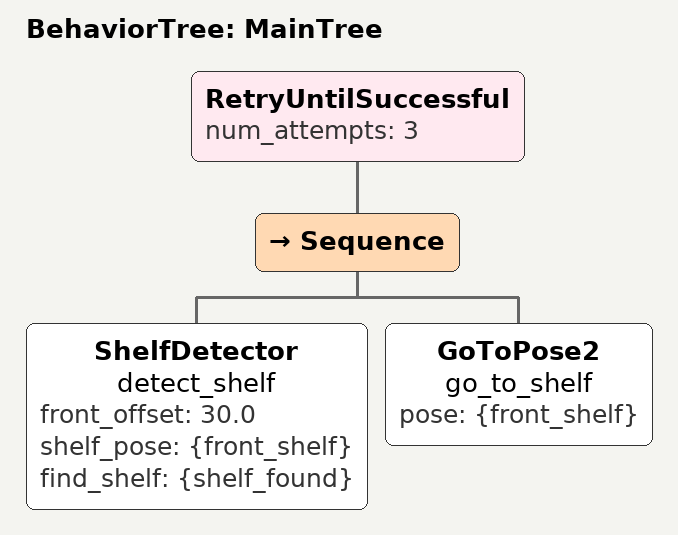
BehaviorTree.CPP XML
<root BTCPP_format="4">
    <BehaviorTree ID="MainTree">
        <RetryUntilSuccessful num_attempts="3">
            <Sequence>
                <ShelfDetector name="detect_shelf" front_offset="30.0" shelf_pose="{front_shelf}" find_shelf="{shelf_found}"/>
                <GoToPose2 name="go_to_shelf" pose="{front_shelf}"/>
            </Sequence>
        </RetryUntilSuccessful>
    </BehaviorTree>
</root>
